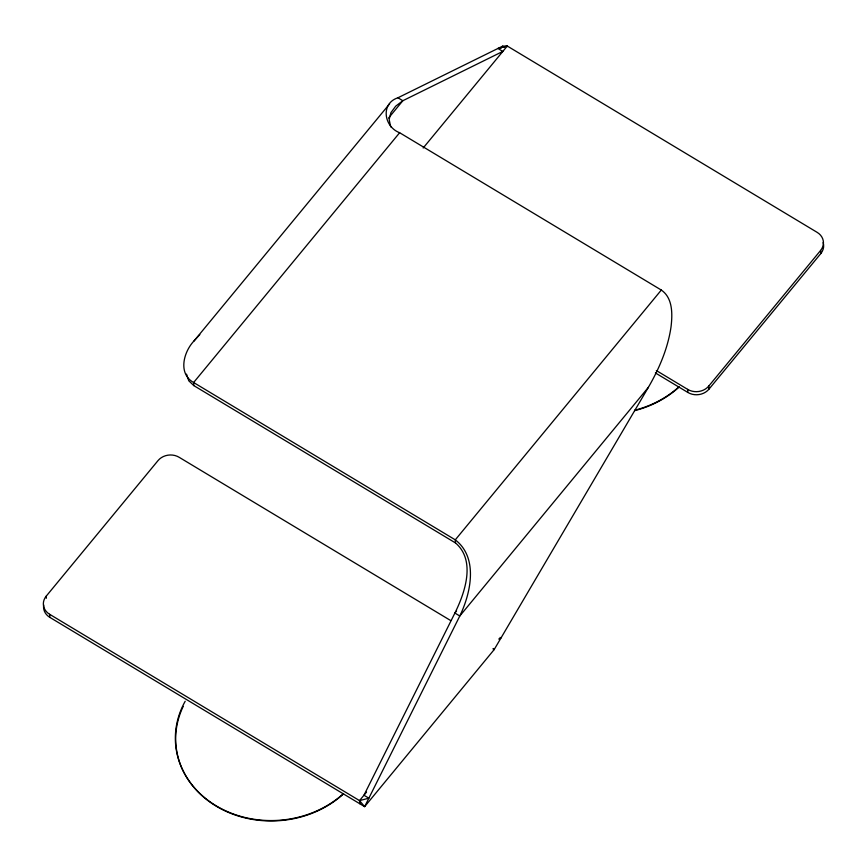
<?xml version="1.0" encoding="UTF-8"?>
<svg xmlns="http://www.w3.org/2000/svg" width="867" height="867" viewBox="0 0 867 867"><rect width="100%" height="100%" fill="white"/><g stroke="black" fill="none" stroke-linecap="round" stroke-linejoin="round"><path stroke-width="1.3" d="M43.708 605.025A15.118 12.994 -3.9 0 0 49.831 617.369L364.639 806.657L494.136 649.643L648.321 387.419C659.158 368.735 667.883 348.415 671.025 326.913C672.51 314.418 673.009 298.01 661.304 290.055L399.644 132.727C383.994 126.907 380.201 103.552 397.931 97.776L502.578 46.179L507.271 46.038L817.169 232.367A15.118 12.994 -3.9 0 1 820.605 250.455L820.821 253.543L708.978 389.142A15.118 12.994 -3.9 0 1 687.889 392.469L655.387 372.929M194.23 340.709C183.696 351.558 177.594 373.579 193.623 382.52L455.283 539.848C478.562 557.719 470.857 593.147 459.792 616.003L364.639 806.657L359.523 800.609L49.614 614.28A15.118 12.994 -3.9 0 1 46.179 596.203L158.022 460.594A15.118 12.994 -3.9 0 1 179.111 457.267L450.71 620.566M193.872 341.154L389.597 103.856M388.535 118.075L402.841 100.724L502.827 51.413L497.918 48.465L507.271 46.038L507.303 46.612M399.644 132.727L193.623 382.52L193.829 385.609L455.489 542.937C476.005 560.44 465.037 592.584 454.893 613.056L363.956 795.234L368.865 798.182L359.523 800.609L359.729 803.709M500.855 48.259L502.578 46.179L504.41 47.284M423.172 148.008L507.271 46.038M661.304 290.055L455.283 539.848L455.489 542.937M456.573 611.018L454.893 613.056L459.792 616.003L648.321 387.419M359.523 800.609L366.535 792.113M656.341 370.545L687.672 389.381A15.118 12.994 -3.9 0 0 708.773 386.053L820.605 250.455M194.598 340.265L199.822 334.597M498.742 639.044L500.985 637.982L500.064 637.429M397.931 97.776L402.841 100.724L395.677 106.197L390.919 112.656L389.164 119.429L390.508 126.051M493.215 649.09L494.136 649.643L493.171 648.505M193.829 385.609L188.778 380.797L186.513 374.132M391.006 127.059L390.627 126.3M708.773 386.053L708.978 389.142M687.672 389.381L687.889 392.469M49.614 614.28L49.831 617.369M46.179 596.203L46.319 598.263M679.045 386.736A97.83 84.034 -3.9 0 1 634.579 410.264M678.883 387.224A97.537 83.785 -3.9 0 1 634.546 410.676M343.538 793.543A97.83 84.034 -3.9 0 1 217.14 806.397A97.83 84.034 -3.9 0 1 185.191 701.251M343.365 794.02A97.537 83.785 -3.9 0 1 219.654 808.142A97.537 83.785 -3.9 0 1 183.208 706.421M823.141 242.5A15.118 12.994 -3.9 0 1 820.821 253.543"/></g></svg>
